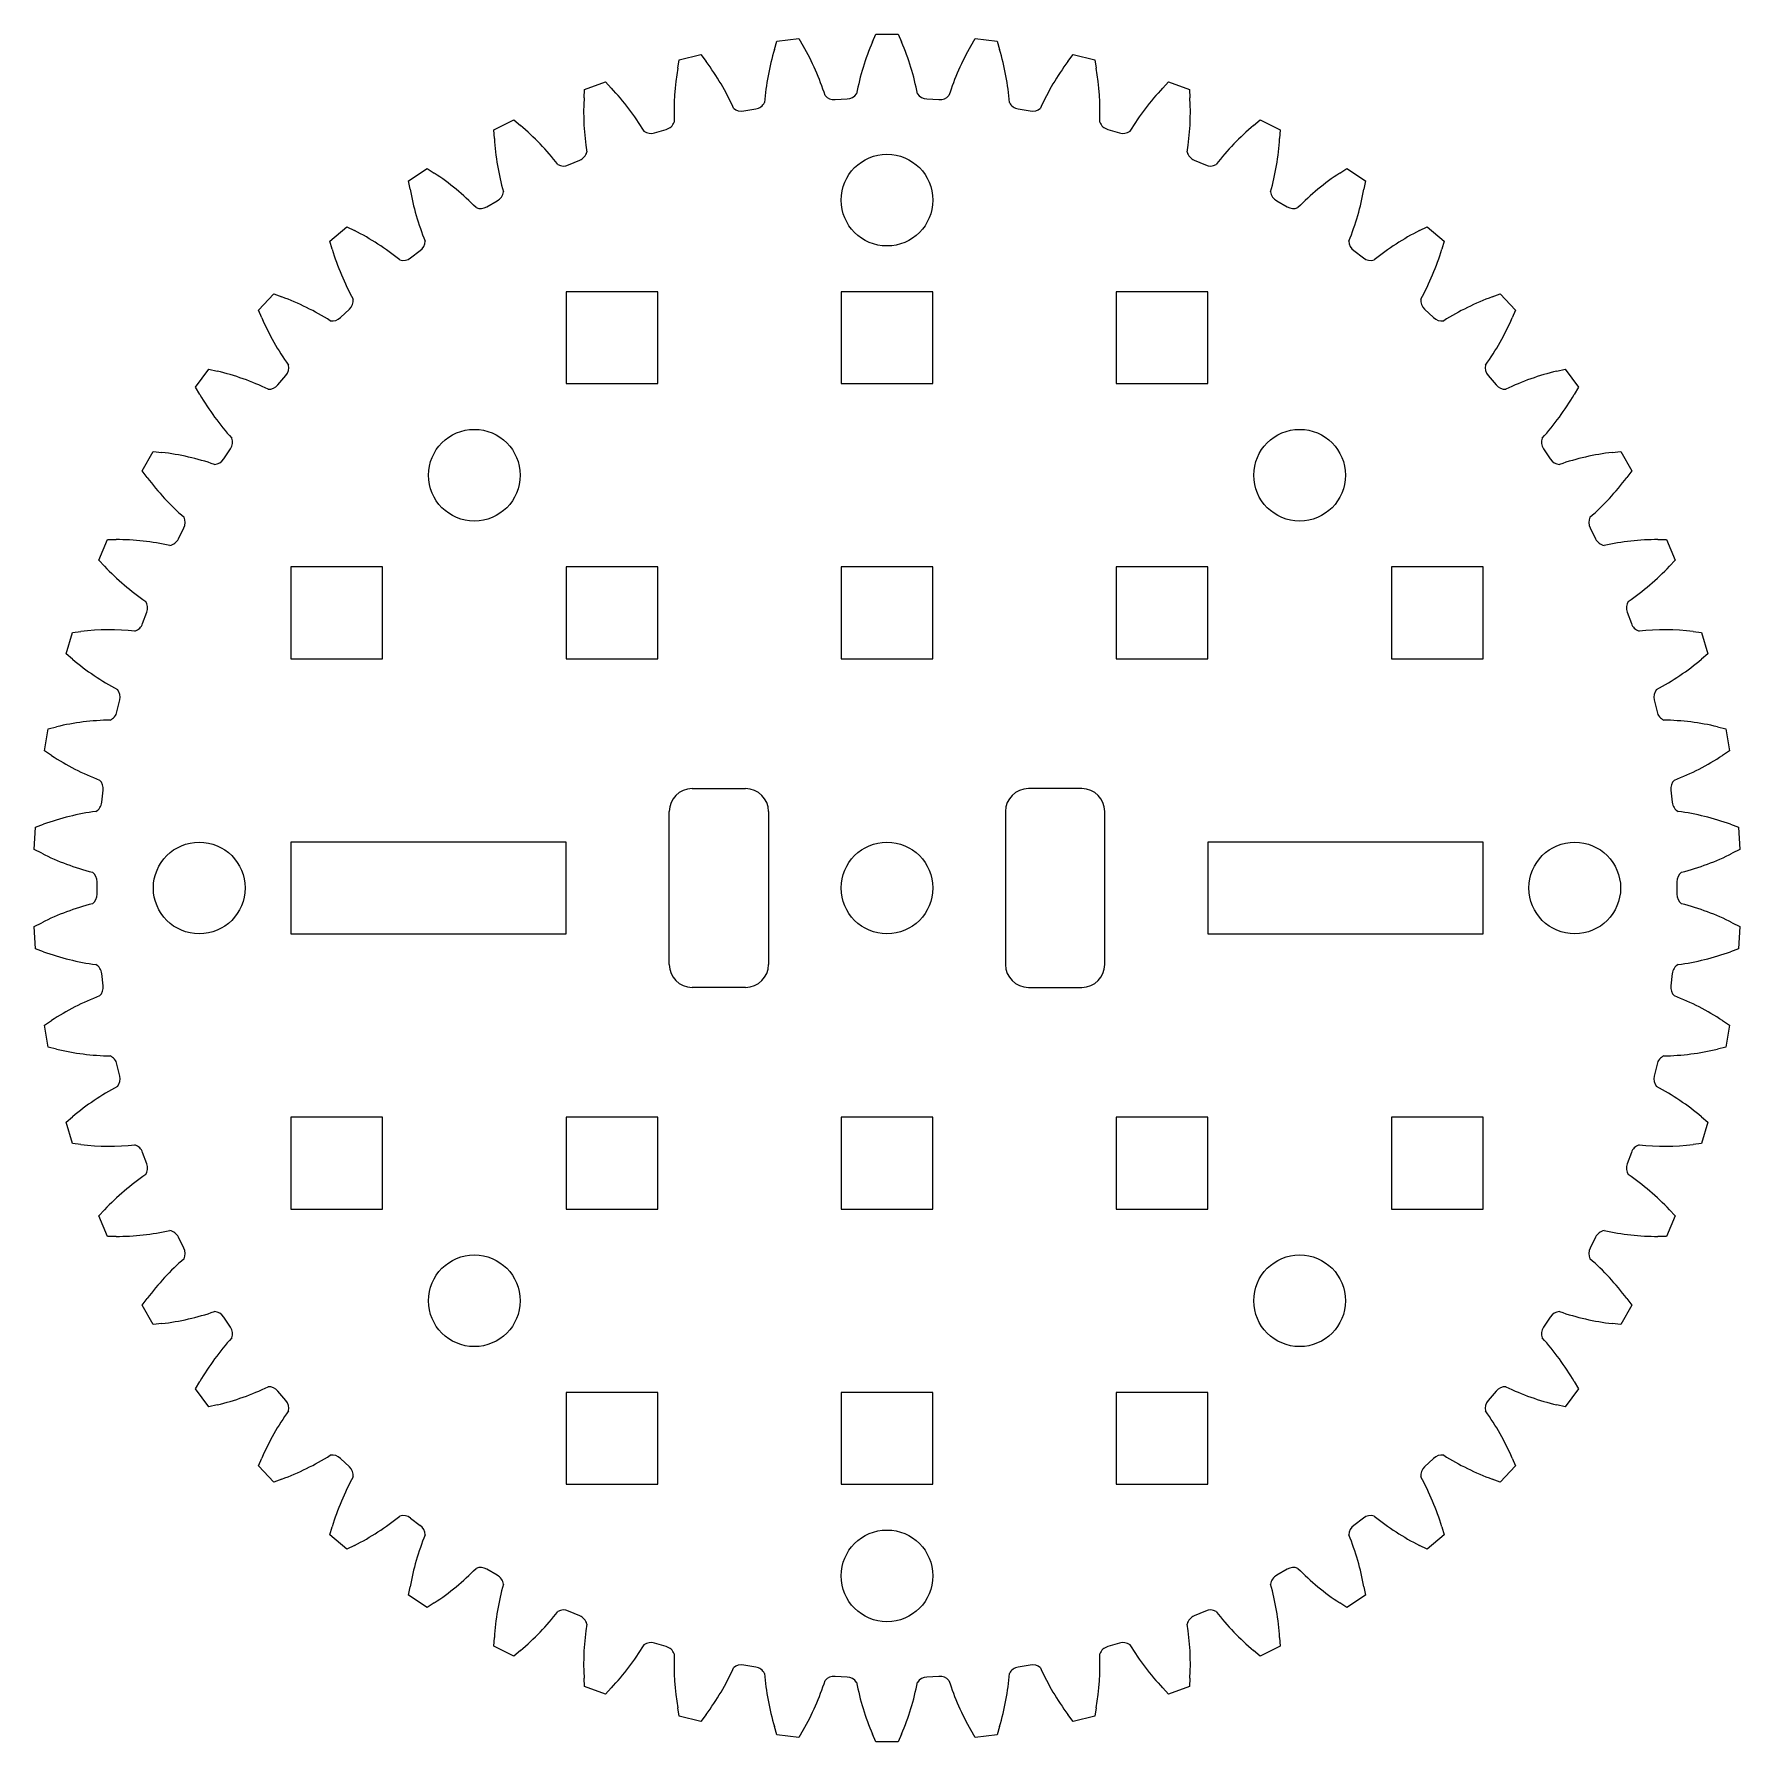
# Model space of a CAD drawing. Header units: millimetres. Extents: x 8.8 to 64.6, y 238.2 to 294.
import ezdxf

# ---------------------------------------------------------------- set-up
doc = ezdxf.new("R2010")
doc.units = ezdxf.units.MM
doc.layers.add('Default', color=7, linetype='Continuous')

# ---------------------------------------------------------------- blocks, each defined once
blk = doc.blocks.new('SE')
at = {"layer": 'Default', "color": 7, "linetype": 'Continuous'}
for p, q in [((26.246, 285.583), (26.246, 282.583)), ((29.246, 285.583), (26.246, 285.583)), ((29.246, 282.583), (29.246, 285.583)), ((26.246, 282.583), (29.246, 282.583))]:
    blk.add_line(p, q, dxfattribs=at)
blk = doc.blocks.new('SE1')
at = {"layer": 'Default', "color": 7, "linetype": 'Continuous'}
for p, q in [((35.246, 285.583), (35.246, 282.583)), ((38.246, 285.583), (35.246, 285.583)), ((38.246, 282.583), (38.246, 285.583)), ((35.246, 282.583), (38.246, 282.583))]:
    blk.add_line(p, q, dxfattribs=at)
blk = doc.blocks.new('SE2')
at = {"layer": 'Default', "color": 7, "linetype": 'Continuous'}
for p, q in [((44.246, 285.583), (44.246, 282.583)), ((47.246, 285.583), (44.246, 285.583)), ((47.246, 282.583), (47.246, 285.583)), ((44.246, 282.583), (47.246, 282.583))]:
    blk.add_line(p, q, dxfattribs=at)
blk = doc.blocks.new('SE3')
at = {"layer": 'Default', "color": 7, "linetype": 'Continuous'}
for p, q in [((56.246, 258.583), (53.246, 258.583)), ((53.246, 258.583), (53.246, 255.583)), ((56.246, 255.583), (56.246, 258.583)), ((53.246, 255.583), (56.246, 255.583))]:
    blk.add_line(p, q, dxfattribs=at)
blk = doc.blocks.new('SE4')
at = {"layer": 'Default', "color": 7, "linetype": 'Continuous'}
for p, q in [((56.246, 276.583), (53.246, 276.583)), ((53.246, 276.583), (53.246, 273.583)), ((56.246, 273.583), (56.246, 276.583)), ((53.246, 273.583), (56.246, 273.583))]:
    blk.add_line(p, q, dxfattribs=at)
blk = doc.blocks.new('SE5')
at = {"layer": 'Default', "color": 7, "linetype": 'Continuous'}
blk.add_line((47.246, 267.583), (47.246, 264.583), dxfattribs=at)
blk = doc.blocks.new('SE6')
at = {"layer": 'Default', "color": 7, "linetype": 'Continuous'}
for p, q in [((26.246, 276.583), (26.246, 273.583)), ((29.246, 276.583), (26.246, 276.583)), ((29.246, 273.583), (29.246, 276.583)), ((26.246, 273.583), (29.246, 273.583))]:
    blk.add_line(p, q, dxfattribs=at)
blk = doc.blocks.new('SE7')
at = {"layer": 'Default', "color": 7, "linetype": 'Continuous'}
for p, q in [((35.246, 276.583), (35.246, 273.583)), ((38.246, 276.583), (35.246, 276.583)), ((38.246, 273.583), (38.246, 276.583)), ((35.246, 273.583), (38.246, 273.583))]:
    blk.add_line(p, q, dxfattribs=at)
blk = doc.blocks.new('SE8')
at = {"layer": 'Default', "color": 7, "linetype": 'Continuous'}
for p, q in [((44.246, 276.583), (44.246, 273.583)), ((47.246, 276.583), (44.246, 276.583)), ((47.246, 273.583), (47.246, 276.583)), ((44.246, 273.583), (47.246, 273.583))]:
    blk.add_line(p, q, dxfattribs=at)
blk = doc.blocks.new('SE9')
at = {"layer": 'Default', "color": 7, "linetype": 'Continuous'}
for p, q in [((26.246, 258.583), (26.246, 255.583)), ((29.246, 258.583), (26.246, 258.583)), ((29.246, 255.583), (29.246, 258.583)), ((26.246, 255.583), (29.246, 255.583))]:
    blk.add_line(p, q, dxfattribs=at)
blk = doc.blocks.new('SE10')
at = {"layer": 'Default', "color": 7, "linetype": 'Continuous'}
for p, q in [((35.246, 258.583), (35.246, 255.583)), ((38.246, 258.583), (35.246, 258.583)), ((38.246, 255.583), (38.246, 258.583)), ((35.246, 255.583), (38.246, 255.583))]:
    blk.add_line(p, q, dxfattribs=at)
blk = doc.blocks.new('SE11')
at = {"layer": 'Default', "color": 7, "linetype": 'Continuous'}
for p, q in [((44.246, 258.583), (44.246, 255.583)), ((47.246, 258.583), (44.246, 258.583)), ((47.246, 255.583), (47.246, 258.583)), ((44.246, 255.583), (47.246, 255.583))]:
    blk.add_line(p, q, dxfattribs=at)
blk = doc.blocks.new('SE12')
at = {"layer": 'Default', "color": 7, "linetype": 'Continuous'}
for p, q in [((26.246, 249.583), (26.246, 246.583)), ((29.246, 249.583), (26.246, 249.583)), ((29.246, 246.583), (29.246, 249.583)), ((26.246, 246.583), (29.246, 246.583))]:
    blk.add_line(p, q, dxfattribs=at)
blk = doc.blocks.new('SE13')
at = {"layer": 'Default', "color": 7, "linetype": 'Continuous'}
for p, q in [((35.246, 249.583), (35.246, 246.583)), ((38.246, 249.583), (35.246, 249.583)), ((38.246, 246.583), (38.246, 249.583)), ((35.246, 246.583), (38.246, 246.583))]:
    blk.add_line(p, q, dxfattribs=at)
blk = doc.blocks.new('SE14')
at = {"layer": 'Default', "color": 7, "linetype": 'Continuous'}
for p, q in [((44.246, 249.583), (44.246, 246.583)), ((47.246, 249.583), (44.246, 249.583)), ((47.246, 246.583), (47.246, 249.583)), ((44.246, 246.583), (47.246, 246.583))]:
    blk.add_line(p, q, dxfattribs=at)
blk = doc.blocks.new('SE15')
at = {"layer": 'Default', "color": 7, "linetype": 'Continuous'}
for p, q in [((20.246, 258.583), (17.246, 258.583)), ((17.246, 258.583), (17.246, 255.583)), ((20.246, 255.583), (20.246, 258.583)), ((17.246, 255.583), (20.246, 255.583))]:
    blk.add_line(p, q, dxfattribs=at)
blk = doc.blocks.new('SE16')
at = {"layer": 'Default', "color": 7, "linetype": 'Continuous'}
for p, q in [((20.246, 276.583), (17.246, 276.583)), ((17.246, 276.583), (17.246, 273.583)), ((20.246, 273.583), (20.246, 276.583)), ((17.246, 273.583), (20.246, 273.583))]:
    blk.add_line(p, q, dxfattribs=at)
blk = doc.blocks.new('SE17')
at = {"layer": 'Default', "color": 7, "linetype": 'Continuous'}
for p, q in [((56.246, 258.583), (53.246, 258.583)), ((53.246, 258.583), (53.246, 255.583)), ((56.246, 255.583), (56.246, 258.583)), ((53.246, 255.583), (56.246, 255.583))]:
    blk.add_line(p, q, dxfattribs=at)
blk = doc.blocks.new('SE18')
at = {"layer": 'Default', "color": 7, "linetype": 'Continuous'}
for p, q in [((56.246, 276.583), (53.246, 276.583)), ((53.246, 276.583), (53.246, 273.583)), ((56.246, 273.583), (56.246, 276.583)), ((53.246, 273.583), (56.246, 273.583))]:
    blk.add_line(p, q, dxfattribs=at)
blk = doc.blocks.new('SE19')
at = {"layer": 'Default', "color": 7, "linetype": 'Continuous'}
for p, q in [((56.246, 267.583), (47.246, 267.583)), ((56.246, 264.583), (56.246, 267.583)), ((47.246, 264.583), (56.246, 264.583))]:
    blk.add_line(p, q, dxfattribs=at)
blk = doc.blocks.new('SE20')
at = {"layer": 'Default', "color": 7, "linetype": 'Continuous'}
blk.add_line((17.246, 267.583), (17.246, 264.583), dxfattribs=at)
blk = doc.blocks.new('SE21')
at = {"layer": 'Default', "color": 7, "linetype": 'Continuous'}
for p, q in [((26.246, 267.583), (17.246, 267.583)), ((26.246, 264.583), (26.246, 267.583)), ((17.246, 264.583), (26.246, 264.583))]:
    blk.add_line(p, q, dxfattribs=at)

msp = doc.modelspace()

# ---------------------------------------------------------------- linework, layer by layer
at = {"color": 7, "linetype": 'Continuous'}
for p, q in [((33.142, 293.779), (33.866, 293.864)), ((33.866, 293.864), (34.005, 293.623)), ((36.272, 293.755), (36.381, 294.01)), ((36.381, 294.01), (37.111, 294.01)), ((37.111, 294.01), (37.22, 293.755)), ((39.487, 293.623), (39.626, 293.864)), ((39.626, 293.864), (40.35, 293.779)), ((29.951, 293.174), (30.66, 293.342)), ((30.66, 293.342), (30.826, 293.119)), ((33.062, 293.513), (33.142, 293.779)), ((40.35, 293.779), (40.43, 293.513)), ((42.666, 293.119), (42.832, 293.342)), ((42.832, 293.342), (43.541, 293.174)), ((29.903, 292.9), (29.951, 293.174)), ((43.541, 293.174), (43.589, 292.9)), ((26.836, 291.924), (26.852, 292.202)), ((26.852, 292.202), (27.537, 292.451)), ((27.537, 292.451), (27.727, 292.249)), ((45.765, 292.249), (45.955, 292.451)), ((45.955, 292.451), (46.64, 292.202)), ((46.64, 292.202), (46.656, 291.924)), ((32.063, 291.498), (32.455, 291.567)), ((35.045, 291.87), (35.442, 291.893)), ((38.05, 291.893), (38.447, 291.87)), ((41.038, 291.567), (41.43, 291.498)), ((23.886, 290.876), (24.538, 291.204)), ((24.538, 291.204), (24.751, 291.025)), ((48.741, 291.025), (48.954, 291.204)), ((48.954, 291.204), (49.606, 290.876)), ((23.903, 290.599), (23.886, 290.876)), ((29.144, 290.782), (29.525, 290.897)), ((43.967, 290.897), (44.348, 290.782)), ((49.606, 290.876), (49.589, 290.599)), ((26.328, 289.733), (26.693, 289.891)), ((46.799, 289.891), (47.164, 289.733)), ((21.095, 289.216), (21.704, 289.616)), ((21.704, 289.616), (21.936, 289.463)), ((51.556, 289.463), (51.788, 289.616)), ((51.788, 289.616), (52.397, 289.216)), ((21.144, 288.942), (21.095, 289.216)), ((52.397, 289.216), (52.349, 288.942)), ((23.653, 288.363), (23.997, 288.562)), ((49.495, 288.562), (49.84, 288.363)), ((18.515, 287.242), (19.074, 287.711)), ((19.074, 287.711), (19.322, 287.586)), ((54.17, 287.586), (54.418, 287.711)), ((54.418, 287.711), (54.977, 287.242)), ((18.595, 286.976), (18.515, 287.242)), ((54.977, 287.242), (54.897, 286.976)), ((21.154, 286.693), (21.474, 286.93)), ((52.018, 286.93), (52.338, 286.693)), ((16.182, 284.983), (16.683, 285.513)), ((16.683, 285.513), (16.944, 285.418)), ((56.549, 285.418), (56.81, 285.513)), ((56.81, 285.513), (57.31, 284.983)), ((16.292, 284.728), (16.182, 284.983)), ((18.867, 284.743), (19.157, 285.016)), ((54.335, 285.016), (54.625, 284.743)), ((57.31, 284.983), (57.2, 284.728)), ((14.127, 282.468), (14.562, 283.053)), ((14.562, 283.053), (14.833, 282.988)), ((16.822, 282.542), (17.078, 282.846)), ((56.414, 282.846), (56.67, 282.542)), ((58.659, 282.988), (58.93, 283.053)), ((58.93, 283.053), (59.365, 282.468)), ((14.266, 282.227), (14.127, 282.468)), ((59.365, 282.468), (59.226, 282.227)), ((15.046, 280.117), (15.265, 280.45)), ((58.228, 280.45), (58.446, 280.117)), ((12.378, 279.731), (12.742, 280.362)), ((12.742, 280.362), (13.018, 280.33)), ((60.474, 280.33), (60.75, 280.362)), ((60.75, 280.362), (61.114, 279.731)), ((12.544, 279.508), (12.378, 279.731)), ((61.114, 279.731), (60.948, 279.508)), ((13.563, 277.503), (13.742, 277.859)), ((59.75, 277.859), (59.929, 277.503)), ((10.958, 276.81), (11.247, 277.479)), ((11.247, 277.479), (11.525, 277.479)), ((61.967, 277.479), (62.245, 277.479)), ((62.245, 277.479), (62.534, 276.81)), ((11.149, 276.608), (10.958, 276.81)), ((62.534, 276.81), (62.343, 276.608)), ((12.394, 274.734), (12.53, 275.109)), ((60.962, 275.109), (61.098, 274.734)), ((9.887, 273.743), (10.096, 274.442)), ((10.096, 274.442), (10.372, 274.474)), ((63.12, 274.474), (63.396, 274.442)), ((63.396, 274.442), (63.605, 273.743)), ((10.1, 273.565), (9.887, 273.743)), ((63.605, 273.743), (63.392, 273.565)), ((11.555, 271.849), (11.646, 272.236)), ((61.846, 272.236), (61.938, 271.849)), ((9.179, 270.573), (9.306, 271.292)), ((9.306, 271.292), (9.577, 271.355)), ((63.916, 271.355), (64.186, 271.292)), ((64.186, 271.292), (64.313, 270.573)), ((9.412, 270.421), (9.179, 270.573)), ((64.313, 270.573), (64.08, 270.421)), ((11.055, 268.885), (11.102, 269.281)), ((62.39, 269.281), (62.437, 268.885)), ((8.887, 268.071), (9.148, 268.166)), ((64.344, 268.166), (64.605, 268.071)), ((8.845, 267.343), (8.887, 268.071)), ((64.605, 268.071), (64.648, 267.343)), ((9.093, 267.218), (8.845, 267.343)), ((64.648, 267.343), (64.399, 267.218)), ((10.904, 265.884), (10.904, 266.282)), ((62.588, 266.282), (62.588, 265.884)), ((8.845, 264.823), (9.093, 264.948)), ((8.887, 264.095), (8.845, 264.823)), ((64.399, 264.948), (64.648, 264.823)), ((64.648, 264.823), (64.605, 264.095)), ((9.148, 264), (8.887, 264.095)), ((64.605, 264.095), (64.344, 264)), ((11.102, 262.885), (11.055, 263.281)), ((62.437, 263.281), (62.39, 262.885)), ((9.179, 261.592), (9.412, 261.745)), ((9.306, 260.874), (9.179, 261.592)), ((64.08, 261.745), (64.313, 261.592)), ((64.313, 261.592), (64.186, 260.874)), ((9.577, 260.81), (9.306, 260.874)), ((64.186, 260.874), (63.916, 260.81)), ((11.646, 259.93), (11.555, 260.317)), ((61.938, 260.317), (61.846, 259.93)), ((9.887, 258.422), (10.1, 258.601)), ((10.096, 257.724), (9.887, 258.422)), ((63.392, 258.601), (63.605, 258.422)), ((63.605, 258.422), (63.396, 257.724)), ((10.372, 257.692), (10.096, 257.724)), ((63.396, 257.724), (63.12, 257.692)), ((12.53, 257.057), (12.394, 257.431)), ((61.098, 257.431), (60.962, 257.057)), ((10.958, 255.356), (11.149, 255.558)), ((11.247, 254.687), (10.958, 255.356)), ((62.534, 255.356), (62.245, 254.687)), ((62.343, 255.558), (62.534, 255.356)), ((11.525, 254.687), (11.247, 254.687)), ((13.742, 254.307), (13.563, 254.663)), ((59.929, 254.663), (59.75, 254.307)), ((62.245, 254.687), (61.967, 254.687)), ((12.378, 252.435), (12.544, 252.658)), ((60.948, 252.658), (61.114, 252.435)), ((12.742, 251.803), (12.378, 252.435)), ((15.265, 251.716), (15.046, 252.049)), ((58.446, 252.049), (58.228, 251.716)), ((61.114, 252.435), (60.75, 251.803)), ((13.018, 251.836), (12.742, 251.803)), ((60.75, 251.803), (60.474, 251.836)), ((14.127, 249.698), (14.266, 249.939)), ((14.562, 249.113), (14.127, 249.698)), ((59.365, 249.698), (58.93, 249.113)), ((59.226, 249.939), (59.365, 249.698)), ((14.833, 249.178), (14.562, 249.113)), ((17.078, 249.319), (16.822, 249.624)), ((56.67, 249.624), (56.414, 249.319)), ((58.93, 249.113), (58.659, 249.178)), ((16.182, 247.183), (16.292, 247.438)), ((16.683, 246.653), (16.182, 247.183)), ((19.157, 247.149), (18.867, 247.423)), ((54.625, 247.423), (54.335, 247.149)), ((57.31, 247.183), (56.81, 246.653)), ((57.2, 247.438), (57.31, 247.183)), ((16.944, 246.748), (16.683, 246.653)), ((56.81, 246.653), (56.549, 246.748)), ((52.338, 245.473), (52.018, 245.235)), ((18.515, 244.924), (18.595, 245.19)), ((19.074, 244.455), (18.515, 244.924)), ((54.977, 244.924), (54.418, 244.455)), ((54.897, 245.19), (54.977, 244.924)), ((19.322, 244.58), (19.074, 244.455)), ((54.418, 244.455), (54.17, 244.58)), ((23.997, 243.603), (23.653, 243.802)), ((49.84, 243.802), (49.495, 243.603)), ((21.095, 242.95), (21.144, 243.224)), ((52.349, 243.224), (52.397, 242.95)), ((21.704, 242.549), (21.095, 242.95)), ((21.936, 242.702), (21.704, 242.549)), ((26.693, 242.275), (26.328, 242.433)), ((47.164, 242.433), (46.799, 242.275)), ((51.788, 242.549), (51.556, 242.702)), ((52.397, 242.95), (51.788, 242.549)), ((23.886, 241.29), (23.903, 241.567)), ((29.525, 241.269), (29.144, 241.383)), ((44.348, 241.383), (43.967, 241.269)), ((49.589, 241.567), (49.606, 241.29)), ((24.538, 240.962), (23.886, 241.29)), ((24.751, 241.141), (24.538, 240.962)), ((48.954, 240.962), (48.741, 241.141)), ((49.606, 241.29), (48.954, 240.962)), ((26.852, 239.964), (26.836, 240.242)), ((32.455, 240.599), (32.063, 240.668)), ((35.442, 240.273), (35.045, 240.296)), ((38.447, 240.296), (38.05, 240.273)), ((41.43, 240.668), (41.038, 240.599)), ((46.656, 240.242), (46.64, 239.964)), ((27.537, 239.715), (26.852, 239.964)), ((27.727, 239.917), (27.537, 239.715)), ((45.955, 239.715), (45.765, 239.917)), ((46.64, 239.964), (45.955, 239.715)), ((29.951, 238.992), (29.903, 239.266)), ((43.589, 239.266), (43.541, 238.992)), ((30.66, 238.824), (29.951, 238.992)), ((30.826, 239.047), (30.66, 238.824)), ((33.142, 238.387), (33.062, 238.653)), ((34.005, 238.543), (33.866, 238.302)), ((39.626, 238.302), (39.487, 238.543)), ((40.43, 238.653), (40.35, 238.387)), ((42.832, 238.824), (42.666, 239.047)), ((43.541, 238.992), (42.832, 238.824)), ((33.866, 238.302), (33.142, 238.387)), ((36.381, 238.155), (36.272, 238.411)), ((37.111, 238.155), (36.381, 238.155)), ((37.22, 238.411), (37.111, 238.155)), ((40.35, 238.387), (39.626, 238.302))]:
    msp.add_line(p, q, dxfattribs=at)
for centre in [(36.746, 288.583), (23.246, 279.583), (50.246, 279.583), (14.246, 266.083), (36.746, 266.083), (59.246, 266.083), (23.246, 252.583), (50.246, 252.583), (36.746, 243.583)]:
    msp.add_circle(centre, 1.5, dxfattribs=at)
for centre, radius, start, end in [((41.021, 291.141), 8.305, 163.4034, 175.6384), ((26.808, 289.48), 8.305, 17.6949, 29.93), ((43.901, 290.475), 8.305, 156.7367, 168.9717), ((29.591, 290.475), 8.305, 11.0283, 23.2633), ((46.685, 289.48), 8.305, 150.07, 162.3051), ((32.471, 291.141), 8.305, 4.3616, 16.5966), ((38.083, 291.468), 8.305, 170.07, 182.3051), ((24.159, 288.168), 8.305, 24.3616, 36.5966), ((49.334, 288.168), 8.305, 143.4034, 155.6384), ((35.409, 291.468), 8.305, 357.6949, 9.93), ((21.68, 286.557), 8.305, 31.0283, 43.2633), ((51.812, 286.557), 8.305, 136.7367, 148.9717), ((35.127, 291.451), 8.305, 176.7367, 188.9717), ((31.987, 291.878), 0.388, 227.294, 281.294), ((32.396, 291.95), 0.388, 278.706, 332.706), ((35.014, 292.256), 0.388, 220.6274, 274.6274), ((35.428, 292.28), 0.388, 272.0393, 326.0393), ((38.064, 292.28), 0.388, 213.9607, 267.9607), ((38.479, 292.256), 0.388, 265.3726, 319.3726), ((41.096, 291.95), 0.388, 207.294, 261.294), ((41.505, 291.878), 0.388, 258.706, 312.706), ((38.365, 291.451), 8.305, 351.0283, 3.2633), ((19.405, 284.669), 8.305, 37.6949, 49.93), ((29.422, 291.27), 0.388, 285.3726, 339.3726), ((44.07, 291.27), 0.388, 200.6274, 254.6274), ((54.087, 284.669), 8.305, 130.07, 142.3051), ((32.193, 291.092), 8.305, 183.4034, 195.6384), ((29.024, 291.151), 0.388, 233.9607, 287.9607), ((44.468, 291.151), 0.388, 252.0393, 306.0393), ((41.299, 291.092), 8.305, 344.3616, 356.5966), ((26.548, 290.25), 0.388, 292.0393, 346.0393), ((46.944, 290.25), 0.388, 193.9607, 247.9607), ((17.364, 282.531), 8.305, 44.3616, 56.5966), ((26.166, 290.085), 0.388, 240.6274, 294.6274), ((47.326, 290.085), 0.388, 245.3726, 299.3726), ((56.128, 282.531), 8.305, 123.4034, 135.6384), ((29.32, 290.394), 8.305, 190.07, 202.3051), ((23.811, 288.902), 0.388, 298.706, 352.706), ((49.681, 288.902), 0.388, 187.294, 241.294), ((44.172, 290.394), 8.305, 337.6949, 349.93), ((23.451, 288.695), 0.388, 247.294, 301.294), ((50.041, 288.695), 0.388, 238.706, 292.706), ((15.586, 280.169), 8.305, 51.0283, 63.2633), ((21.249, 287.246), 0.388, 305.3726, 359.3726), ((52.243, 287.246), 0.388, 180.6274, 234.6274), ((57.906, 280.169), 8.305, 116.7367, 128.9717), ((26.548, 289.368), 8.305, 196.7367, 208.9717), ((20.916, 286.998), 0.388, 253.9607, 307.9607), ((52.576, 286.998), 0.388, 232.0393, 286.0393), ((46.944, 289.368), 8.305, 331.0283, 343.2633), ((14.094, 277.617), 8.305, 57.6949, 69.93), ((18.897, 285.304), 0.388, 312.0393, 6.0393), ((54.595, 285.304), 0.388, 173.9607, 227.9607), ((59.398, 277.617), 8.305, 110.07, 122.3051), ((23.914, 288.026), 8.305, 203.4034, 215.6384), ((18.595, 285.019), 0.388, 260.6274, 314.6274), ((54.897, 285.019), 0.388, 225.3726, 279.3726), ((49.578, 288.026), 8.305, 324.3616, 336.5966), ((16.787, 283.102), 0.388, 318.706, 12.706), ((56.706, 283.102), 0.388, 167.294, 221.294), ((12.908, 274.91), 8.305, 64.3616, 76.5966), ((60.584, 274.91), 8.305, 103.4034, 115.6384), ((21.453, 286.388), 8.305, 210.07, 222.3051), ((16.519, 282.784), 0.388, 267.294, 321.294), ((56.973, 282.784), 0.388, 218.706, 272.706), ((52.039, 286.388), 8.305, 317.6949, 329.93), ((14.946, 280.67), 0.388, 325.3726, 19.3726), ((58.546, 280.67), 0.388, 160.6274, 214.6274), ((12.044, 272.083), 8.305, 71.0283, 83.2633), ((14.717, 280.323), 0.388, 273.9607, 327.9607), ((58.775, 280.323), 0.388, 212.0393, 266.0393), ((61.448, 272.083), 8.305, 96.7367, 108.9717), ((19.199, 284.476), 8.305, 216.7367, 228.9717), ((54.293, 284.476), 8.305, 311.0283, 323.2633), ((13.4, 278.04), 0.388, 332.0393, 26.0393), ((60.093, 278.04), 0.388, 153.9607, 207.9607), ((11.515, 269.174), 8.305, 77.6949, 89.93), ((13.213, 277.669), 0.388, 280.6274, 334.6274), ((60.279, 277.669), 0.388, 205.3726, 259.3726), ((61.977, 269.174), 8.305, 90.07, 102.3051), ((17.183, 282.314), 8.305, 223.4034, 235.6384), ((56.309, 282.314), 8.305, 304.3616, 316.5966), ((12.169, 275.249), 0.388, 338.706, 32.706), ((61.323, 275.249), 0.388, 147.294, 201.294), ((11.326, 266.224), 8.305, 84.3616, 96.5966), ((12.027, 274.859), 0.388, 287.294, 341.294), ((61.465, 274.859), 0.388, 198.706, 252.706), ((62.166, 266.224), 8.305, 83.4034, 95.6384), ((15.431, 279.933), 8.305, 230.07, 242.3051), ((58.062, 279.933), 8.305, 297.6949, 309.93), ((11.271, 272.334), 0.388, 345.3726, 39.3726), ((62.221, 272.334), 0.388, 140.6274, 194.6274), ((11.482, 263.272), 8.305, 91.0283, 103.2633), ((11.175, 271.93), 0.388, 293.9607, 347.9607), ((62.317, 271.93), 0.388, 192.0393, 246.0393), ((62.01, 263.272), 8.305, 76.7367, 88.9717), ((13.967, 277.365), 8.305, 236.7367, 248.9717), ((59.525, 277.365), 8.305, 291.0283, 303.2633), ((10.718, 269.334), 0.388, 352.0393, 46.0393), ((62.774, 269.334), 0.388, 133.9607, 187.9607), ((10.67, 268.922), 0.388, 300.6274, 354.6274), ((62.823, 268.922), 0.388, 185.3726, 239.3726), ((11.979, 260.358), 8.305, 97.6949, 109.93), ((61.513, 260.358), 8.305, 70.07, 82.3051), ((12.811, 274.644), 8.305, 243.4034, 255.6384), ((60.681, 274.644), 8.305, 284.3616, 296.5966), ((10.516, 266.291), 0.388, 358.706, 52.706), ((62.976, 266.291), 0.388, 127.294, 181.294), ((10.516, 265.875), 0.388, 307.294, 1.294), ((62.976, 265.875), 0.388, 178.706, 232.706), ((12.811, 257.522), 8.305, 104.3616, 116.5966), ((60.681, 257.522), 8.305, 63.4034, 75.6384), ((11.979, 271.808), 8.305, 250.07, 262.3051), ((61.513, 271.808), 8.305, 277.6949, 289.93), ((10.67, 263.244), 0.388, 5.3726, 59.3726), ((62.823, 263.244), 0.388, 120.6274, 174.6274), ((13.967, 254.801), 8.305, 111.0283, 123.2633), ((10.718, 262.831), 0.388, 313.9607, 7.9607), ((62.774, 262.831), 0.388, 172.0393, 226.0393), ((59.525, 254.801), 8.305, 56.7367, 68.9717), ((11.482, 268.894), 8.305, 256.7367, 268.9717), ((11.175, 260.236), 0.388, 12.0393, 66.0393), ((62.317, 260.236), 0.388, 113.9607, 167.9607), ((62.01, 268.894), 8.305, 271.0283, 283.2633), ((11.271, 259.832), 0.388, 320.6274, 14.6274), ((62.221, 259.832), 0.388, 165.3726, 219.3726), ((15.431, 252.233), 8.305, 117.6949, 129.93), ((58.062, 252.233), 8.305, 50.07, 62.3051), ((11.326, 265.942), 8.305, 263.4034, 275.6384), ((12.027, 257.307), 0.388, 18.706, 72.706), ((61.465, 257.307), 0.388, 107.294, 161.294), ((62.166, 265.942), 8.305, 264.3616, 276.5966), ((12.169, 256.917), 0.388, 327.294, 21.294), ((61.323, 256.917), 0.388, 158.706, 212.706), ((17.183, 249.852), 8.305, 124.3616, 136.5966), ((56.309, 249.852), 8.305, 43.4034, 55.6384), ((11.515, 262.992), 8.305, 270.07, 282.3051), ((13.213, 254.497), 0.388, 25.3726, 79.3726), ((60.279, 254.497), 0.388, 100.6274, 154.6274), ((61.977, 262.992), 8.305, 257.6949, 269.93), ((13.4, 254.125), 0.388, 333.9607, 27.9607), ((60.093, 254.125), 0.388, 152.0393, 206.0393), ((19.199, 247.69), 8.305, 131.0283, 143.2633), ((54.293, 247.69), 8.305, 36.7367, 48.9717), ((12.044, 260.083), 8.305, 276.7367, 288.9717), ((14.717, 251.843), 0.388, 32.0393, 86.0393), ((58.775, 251.843), 0.388, 93.9607, 147.9607), ((61.448, 260.083), 8.305, 251.0283, 263.2633), ((21.453, 245.778), 8.305, 137.6949, 149.93), ((14.946, 251.496), 0.388, 340.6274, 34.6274), ((58.546, 251.496), 0.388, 145.3726, 199.3726), ((52.039, 245.778), 8.305, 30.07, 42.3051), ((12.908, 257.256), 8.305, 283.4034, 295.6384), ((16.519, 249.382), 0.388, 38.706, 92.706), ((56.973, 249.382), 0.388, 87.294, 141.294), ((60.584, 257.256), 8.305, 244.3616, 256.5966), ((16.787, 249.064), 0.388, 347.294, 41.294), ((56.706, 249.064), 0.388, 138.706, 192.706), ((23.914, 244.139), 8.305, 144.3616, 156.5966), ((49.578, 244.139), 8.305, 23.4034, 35.6384), ((14.094, 254.548), 8.305, 290.07, 302.3051), ((18.595, 247.147), 0.388, 45.3726, 99.3726), ((54.897, 247.147), 0.388, 80.6274, 134.6274), ((59.398, 254.548), 8.305, 237.6949, 249.93), ((18.897, 246.862), 0.388, 353.9607, 47.9607), ((54.595, 246.862), 0.388, 132.0393, 186.0393), ((26.548, 242.798), 8.305, 151.0283, 163.2633), ((46.944, 242.798), 8.305, 16.7367, 28.9717), ((15.586, 251.997), 8.305, 296.7367, 308.9717), ((20.916, 245.168), 0.388, 52.0393, 106.0393), ((21.249, 244.919), 0.388, 0.6274, 54.6274), ((52.243, 244.919), 0.388, 125.3726, 179.3726), ((52.576, 245.168), 0.388, 73.9607, 127.9607), ((57.906, 251.997), 8.305, 231.0283, 243.2633), ((29.32, 241.772), 8.305, 157.6949, 169.93), ((44.172, 241.772), 8.305, 10.07, 22.3051), ((17.364, 249.635), 8.305, 303.4034, 315.6384), ((23.451, 243.471), 0.388, 58.706, 112.706), ((23.811, 243.263), 0.388, 7.294, 61.294), ((49.681, 243.263), 0.388, 118.706, 172.706), ((50.041, 243.471), 0.388, 67.294, 121.294), ((56.128, 249.635), 8.305, 224.3616, 236.5966), ((32.193, 241.074), 8.305, 164.3616, 176.5966), ((41.299, 241.074), 8.305, 3.4034, 15.6384), ((19.405, 247.496), 8.305, 310.07, 322.3051), ((26.166, 242.081), 0.388, 65.3726, 119.3726), ((47.326, 242.081), 0.388, 60.6274, 114.6274), ((54.087, 247.496), 8.305, 217.6949, 229.93), ((26.548, 241.916), 0.388, 13.9607, 67.9607), ((35.127, 240.714), 8.305, 171.0283, 183.2633), ((46.944, 241.916), 0.388, 112.0393, 166.0393), ((38.365, 240.714), 8.305, 356.7367, 8.9717), ((21.68, 245.609), 8.305, 316.7367, 328.9717), ((29.024, 241.015), 0.388, 72.0393, 126.0393), ((44.468, 241.015), 0.388, 53.9607, 107.9607), ((51.812, 245.609), 8.305, 211.0283, 223.2633), ((29.422, 240.896), 0.388, 20.6274, 74.6274), ((38.083, 240.698), 8.305, 177.6949, 189.93), ((35.409, 240.698), 8.305, 350.07, 2.3051), ((44.07, 240.896), 0.388, 105.3726, 159.3726), ((24.159, 243.998), 8.305, 323.4034, 335.6384), ((31.987, 240.288), 0.388, 78.706, 132.706), ((32.396, 240.216), 0.388, 27.294, 81.294), ((41.021, 241.025), 8.305, 184.3616, 196.5966), ((35.014, 239.91), 0.388, 85.3726, 139.3726), ((35.428, 239.885), 0.388, 33.9607, 87.9607), ((38.064, 239.885), 0.388, 92.0393, 146.0393), ((38.479, 239.91), 0.388, 40.6274, 94.6274), ((32.471, 241.025), 8.305, 343.4034, 355.6384), ((41.096, 240.216), 0.388, 98.706, 152.706), ((41.505, 240.288), 0.388, 47.294, 101.294), ((49.334, 243.998), 8.305, 204.3616, 216.5966), ((26.808, 242.686), 8.305, 330.07, 342.3051), ((43.901, 241.691), 8.305, 191.0283, 203.2633), ((29.591, 241.691), 8.305, 336.7367, 348.9717), ((46.685, 242.686), 8.305, 197.6949, 209.93)]:
    msp.add_arc(centre, radius, start, end, dxfattribs=at)
at = {"layer": 'Default', "color": 7, "linetype": 'Continuous'}
for p, q in [((30.371, 269.333), (32.121, 269.333)), ((43.121, 269.333), (41.371, 269.333)), ((29.621, 263.583), (29.621, 268.583)), ((32.871, 268.583), (32.871, 263.583)), ((40.621, 268.583), (40.621, 263.583)), ((43.871, 263.583), (43.871, 268.583)), ((32.121, 262.833), (30.371, 262.833)), ((41.371, 262.833), (43.121, 262.833)), ((21.154, 245.473), (21.474, 245.235))]:
    msp.add_line(p, q, dxfattribs=at)
for centre, start, end in [((30.371, 268.583), 90, 180), ((32.121, 268.583), 0, 90), ((41.371, 268.583), 90, 180), ((43.121, 268.583), 0, 90), ((30.371, 263.583), 180, 270), ((32.121, 263.583), 270, 0), ((41.371, 263.583), 180, 270), ((43.121, 263.583), 270, 0)]:
    msp.add_arc(centre, 0.75, start, end, dxfattribs=at)

# ---------------------------------------------------------------- block references
at = {"layer": 'Default'}
for name in ['SE', 'SE1', 'SE2', 'SE16', 'SE6', 'SE7', 'SE8', 'SE4', 'SE18', 'SE20', 'SE21', 'SE5', 'SE19', 'SE15', 'SE9', 'SE10', 'SE11', 'SE3', 'SE17', 'SE12', 'SE13', 'SE14']:
    msp.add_blockref(name, (0, 0), dxfattribs=at)

doc.saveas('drawing.dxf')
